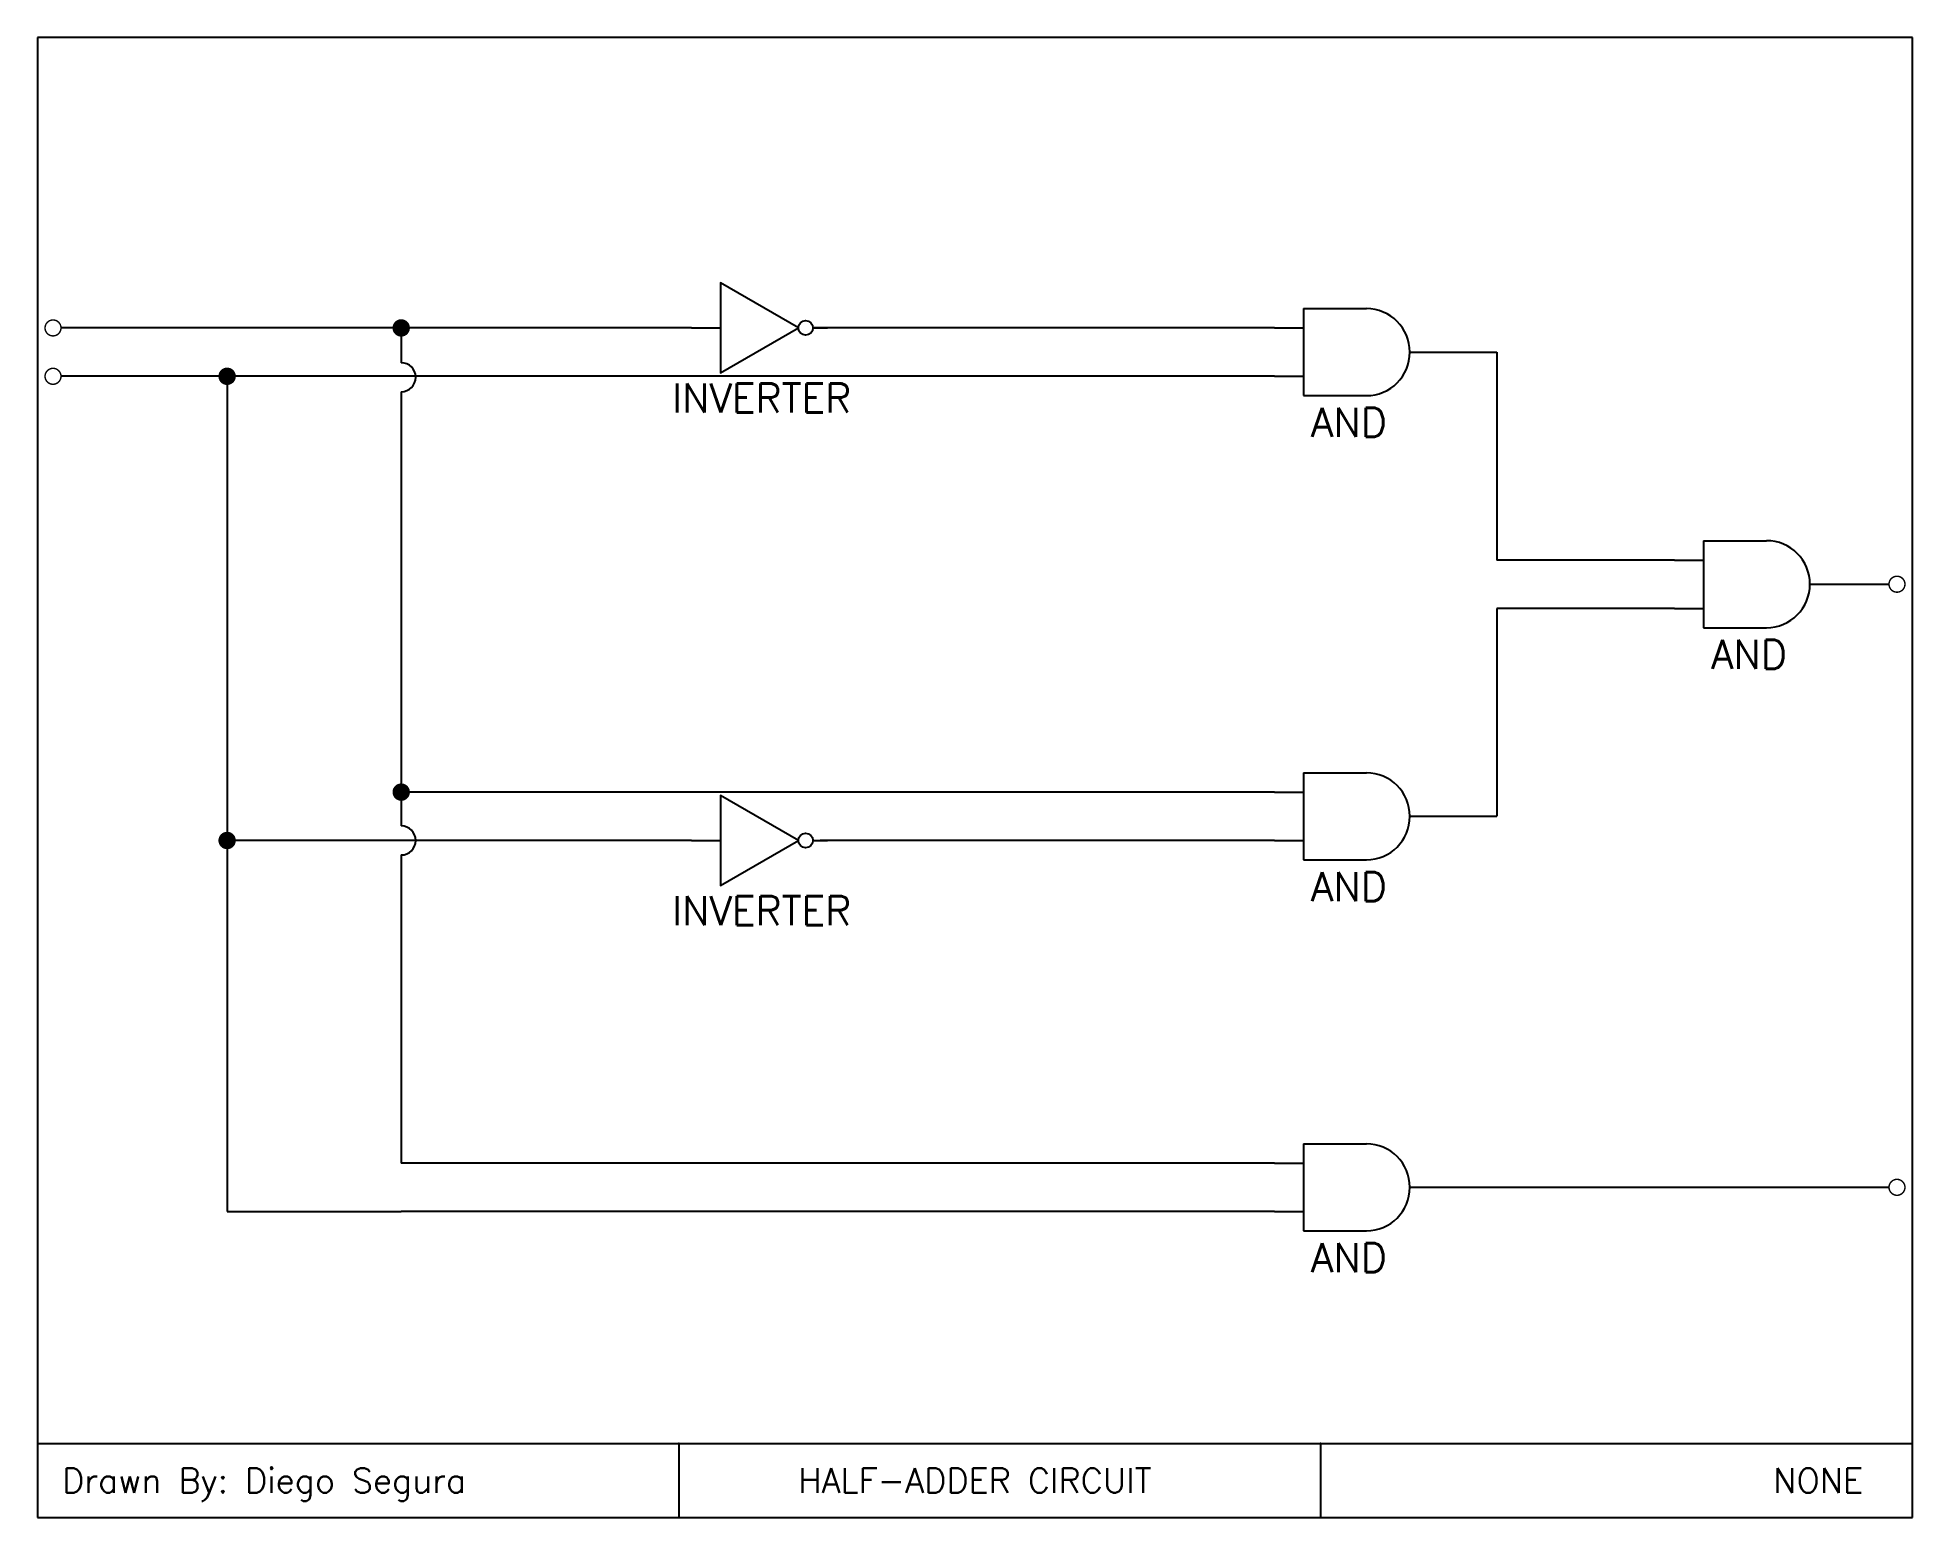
# Paper-space layout 'Layout1' of a CAD drawing. Extents: x 0.5 to 10, y 0.25 to 7.75.
# The model-space entities are those that its viewports show. They can reach past a viewport. Long polylines and large blocks are cut down to what shows.
import ezdxf
from ezdxf.enums import TextEntityAlignment as Align

# ---------------------------------------------------------------- set-up
doc = ezdxf.new("R2010")
doc.units = 0
doc.header["$MEASUREMENT"] = 0
for name, color, linetype in [('BORDER', 7, 'CONTINUOUS'), ('TEXT2', 1, 'CONTINUOUS'), ('THIN', 1, 'CONTINUOUS'), ('VISIBLE', 7, 'CONTINUOUS'), ('VPORT', 6, 'CONTINUOUS')]:
    doc.layers.add(name, color=color, linetype=linetype)
doc.layers.get('VPORT').freeze()
doc.styles.add('MYTEXT', font='ROMANS.SHX')

# ---------------------------------------------------------------- blocks, each defined once
blk = doc.blocks.new('And')
at = {"layer": 'THIN'}
for p, q in [((-0.7083, 0.1042), (-0.5833, 0.1042)), ((-0.125, 0), (0, 0)), ((-0.7083, -0.1042), (-0.5833, -0.1042))]:
    blk.add_line(p, q, dxfattribs=at)
at = {"layer": 'VISIBLE'}
for p, q in [((-0.5833, 0.1875), (-0.3125, 0.1875)), ((-0.5833, 0.1875), (-0.5833, -0.1875)), ((-0.5833, -0.1875), (-0.3125, -0.1875))]:
    blk.add_line(p, q, dxfattribs=at)
blk.add_arc((-0.3125, 0), 0.1875, 270, 90, dxfattribs=at)
at = {"layer": 'TEXT2', "style": 'MYTEXT'}
blk.add_text('AND', height=0.125, dxfattribs=at).set_placement((-0.5505, -0.365))
blk = doc.blocks.new('NOT')
at = {"layer": 'THIN'}
for p, q in [((-0.586, 0), (-0.461, 0)), ((-0.0625, 0), (0, 0))]:
    blk.add_line(p, q, dxfattribs=at)
blk.add_circle((-0.0938, 0), 0.0313, dxfattribs=at)
at = {"layer": 'VISIBLE'}
blk.add_lwpolyline([(-0.125, 0), (-0.461, 0.194), (-0.461, -0.194)], close=True, dxfattribs=at)
at = {"layer": 'TEXT2', "style": 'MYTEXT'}
blk.add_text('INVERTER', height=0.125, dxfattribs=at).set_placement((-0.6685, -0.365))

msp = doc.modelspace()

# ---------------------------------------------------------------- linework, layer by layer
at = {"layer": 'THIN'}
for p, q in [((2.28, 5.3542), (0.8143, 5.3542)), ((3.53, 5.3542), (2.28, 5.3542)), ((2.28, 5.3542), (2.28, 5.2042)), ((6.0417, 5.3542), (4.0535, 5.3542)), ((2.28, 5.3292), (2.28, 5.2042)), ((6.75, 5.25), (7, 5.25)), ((7, 5.25), (7, 4.3542)), ((1.53, 5.1458), (0.8143, 5.1458)), ((2.28, 5.1458), (1.53, 5.1458)), ((1.53, 5.1458), (1.53, 1.5473)), ((6.0417, 5.1458), (2.28, 5.1458)), ((2.28, 5.0792), (2.28, 3.2083)), ((7.7651, 4.3542), (7, 4.3542)), ((8.4735, 4.25), (8.6891, 4.25)), ((7.7651, 4.1458), (7, 4.1458)), ((7, 4.1458), (7, 3.25)), ((6.0417, 3.3542), (2.28, 3.3542)), ((6.75, 3.25), (7, 3.25)), ((2.28, 3.1458), (1.53, 3.1458)), ((3.53, 3.1458), (2.28, 3.1458)), ((2.28, 3.0833), (2.28, 2.9583)), ((6.0417, 3.1458), (4.0847, 3.1458)), ((2.28, 2.9583), (2.28, 1.7556)), ((6.0417, 1.7556), (2.28, 1.7556)), ((6.75, 1.6515), (8.6891, 1.6515)), ((1.53, 1.5473), (2.28, 1.5473)), ((6.0417, 1.5473), (2.28, 1.5473))]:
    msp.add_line(p, q, dxfattribs=at)
for points, const_width in [([(0.7456, 5.3542, 1), (0.8143, 5.3542, 1)], 0.00625), ([(2.2612, 5.3542, 1), (2.2987, 5.3542, 1)], 0.0375), ([(0.7456, 5.1458, 1), (0.8143, 5.1458, 1)], 0.00625), ([(1.5112, 5.1458, 1), (1.5487, 5.1458, 1)], 0.0375), ([(8.6891, 4.25, 1), (8.7578, 4.25, 1)], 0.00625), ([(2.2612, 3.3542, 1), (2.2987, 3.3542, 1)], 0.0375), ([(1.5112, 3.1458, 1), (1.5487, 3.1458, 1)], 0.0375), ([(8.6891, 1.6515, 1), (8.7578, 1.6515, 1)], 0.00625)]:
    msp.add_lwpolyline(points, format="xyb", close=True, dxfattribs=dict(at, const_width=const_width))
for centre in [(2.28, 5.1417), (2.28, 3.1458)]:
    msp.add_arc(centre, 0.0625, 270, 90, dxfattribs=at)

# ---------------------------------------------------------------- block references
at = {"layer": 'VISIBLE'}
for name, p in [('NOT', (4.116, 5.3542)), ('And', (6.75, 5.25)), ('And', (8.4735, 4.25)), ('And', (6.75, 3.25)), ('NOT', (4.116, 3.1458)), ('And', (6.75, 1.6515))]:
    msp.add_blockref(name, p, dxfattribs=at)

psp = doc.layouts.get("Layout1")

# ---------------------------------------------------------------- linework, layer by layer
at = {"layer": 'BORDER'}
for p, q in [((10, 7.75), (0.5, 7.75)), ((0.5, 7.75), (0.5, 0.25)), ((10, 0.25), (10, 7.75)), ((0.5, 0.625), (10, 0.625)), ((3.75, 0.625), (3.75, 0.25)), ((7, 0.625), (7, 0.25)), ((0.5, 0.25), (10, 0.25))]:
    psp.add_line(p, q, dxfattribs=at)
for p in [(3.75, 0.625), (7, 0.625)]:
    psp.add_point(p, dxfattribs=at)

# ---------------------------------------------------------------- texts
at = {"layer": 'TEXT2', "style": 'MYTEXT'}
psp.add_text('Drawn By: Diego Segura', height=0.125, dxfattribs=at).set_placement((0.625, 0.375))
psp.add_text('HALF-ADDER CIRCUIT', height=0.125, dxfattribs=at).set_placement((5.25, 0.375), align=Align.CENTER)
psp.add_text('NONE', height=0.125, dxfattribs=at).set_placement((9.75, 0.375), align=Align.RIGHT)

# ---------------------------------------------------------------- viewports
at = {"layer": 'VPORT'}
psp.add_viewport(center=(5.25, 4), size=(9.5, 7.5), view_center_point=(4.7517, 3.4172), view_height=6.376725, dxfattribs=at)

doc.saveas('drawing.dxf')
